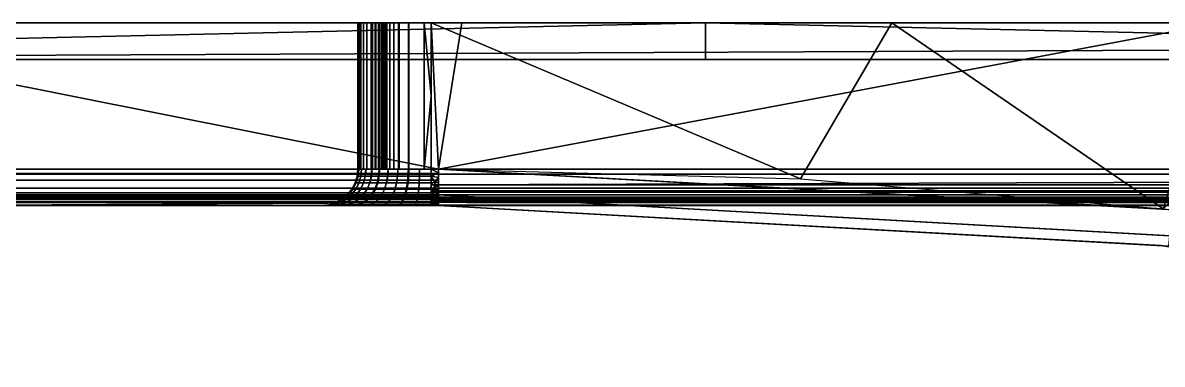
# Model space of a CAD drawing. Extents: x -114 to 116, y -24 to 0.
# Drawn here: x -98.51 to -82.93, y -4.67 to 0 of the extents above; entities that cross this region are included whole.
import ezdxf

# ---------------------------------------------------------------- set-up
doc = ezdxf.new("R2010")
doc.units = 0
doc.header["$MEASUREMENT"] = 0
doc.layers.add('IGES LEVEL 0', color=253, linetype='CONTINUOUS')

msp = doc.modelspace()

# ---------------------------------------------------------------- linework, layer by layer
at = {"layer": 'IGES LEVEL 0'}
for points in [[(-111.348, -0.5, -11.19), (-111.348, -0.5, -11.19), (-111.436, 0, -11.278), (-89.178, 0, -11.278)], [(-89.178, 0, -11.278), (-89.178, 0, -11.278), (-89.178, -0.5, -11.19), (-111.348, -0.5, -11.19)], [(-102.869, 0, -13.278), (-102.869, 0, -13.278), (-92.828, -2, -13.278), (-103.028, -2, -13.278)], [(-92.828, -2, -13.278), (-92.828, -2, -13.278), (-102.869, 0, -13.278), (-92.51, 0, -13.278)], [(-100.28, 0, -13.278), (-100.28, 0, -13.278), (-89.178, 0, -11.278), (-100.307, 0, -11.278)], [(-89.178, 0, -11.278), (-89.178, 0, -11.278), (-100.28, 0, -13.278), (-87.331, 0, -13.278)], [(-82.151, 0, -13.278), (-82.151, 0, -13.278), (-82.922, -2.544, -13.278), (-92.828, -2, -13.278)], [(-92.828, -2, -13.278), (-92.828, -2, -13.278), (-92.51, 0, -13.278), (-82.151, 0, -13.278)], [(-87.331, 0, -13.278), (-87.331, 0, -13.278), (-78.05, 0, -11.278), (-89.178, 0, -11.278)], [(-89.178, 0, -11.278), (-89.178, 0, -11.278), (-67.009, -0.5, -11.19), (-89.178, -0.5, -11.19)], [(-89.178, 0, -11.278), (-89.178, 0, -11.278), (-66.921, 0, -11.278), (-67.009, -0.5, -11.19)], [(-113.928, 0, 14.022), (-113.928, 0, 14.022), (-111.436, 0, 12.722), (-98.2, 0, 12.722)], [(-98.2, 0, 12.722), (-98.2, 0, 12.722), (-100.528, 0, 14.722), (-113.928, 0, 14.022)], [(-113.228, -2, 14.722), (-113.228, 0, 14.722), (115.372, 0, 14.722), (115.372, -2, 14.722)], [(-111.436, 0, 4.222), (-111.436, 0, 4.222), (-93.928, 0, 0.847), (-92.928, 0, 1.847)], [(-111.436, 0, 4.222), (-111.436, 0, 4.222), (-93.928, 0, 0.597), (-93.928, 0, 0.847)], [(-111.436, 0, -2.778), (-111.436, 0, -2.778), (-92.928, 0, -0.403), (-93.928, 0, 0.597)], [(-92.928, 0, -0.403), (-92.928, 0, -0.403), (-111.436, 0, -2.778), (-100.307, 0, -2.778)], [(-92.928, 0, 1.847), (-92.928, 0, 1.847), (-98.2, 0, 4.222), (-111.436, 0, 4.222)], [(-111.436, 0, -2.778), (-111.436, 0, -2.778), (-93.928, 0, 0.597), (-111.436, 0, 4.222)], [(-111.348, -0.5, -2.866), (-111.348, -0.5, -2.866), (-89.178, 0, -2.778), (-111.436, 0, -2.778)], [(-111.348, -0.5, 4.31), (-111.348, -0.5, 4.31), (-111.436, 0, 4.222), (1.072, 0, 4.222)], [(-111.348, -0.5, 12.634), (-111.348, -0.5, 12.634), (1.072, 0, 12.722), (-111.436, 0, 12.722)], [(-89.178, 0, -2.778), (-89.178, 0, -2.778), (-111.348, -0.5, -2.866), (-89.178, -0.5, -2.866)], [(1.072, 0, 4.222), (1.072, 0, 4.222), (1.072, -0.5, 4.31), (-111.348, -0.5, 4.31)], [(1.072, 0, 12.722), (1.072, 0, 12.722), (-111.348, -0.5, 12.634), (1.072, -0.5, 12.634)], [(-98.2, 0, 12.722), (-98.2, 0, 12.722), (-87.828, 0, 14.722), (-100.528, 0, 14.722)], [(-92.928, 0, -0.403), (-92.928, 0, -0.403), (-100.307, 0, -2.778), (-89.178, 0, -2.778)], [(-87.828, 0, 14.722), (-87.828, 0, 14.722), (-98.2, 0, 12.722), (-84.964, 0, 12.722)], [(-92.928, 0, 1.847), (-92.928, 0, 1.847), (-84.964, 0, 4.222), (-98.2, 0, 4.222)], [(-93.928, 0, 0.597), (-93.928, -2, 0.597), (-93.927, -2, 0.549), (-93.927, 0, 0.549)], [(-93.926, 0, 0.908), (-93.926, -2, 0.908), (-93.928, -2, 0.847), (-93.928, 0, 0.847)], [(-93.928, 0, 0.847), (-93.928, -2, 0.847), (-93.928, -2, 0.597), (-93.928, 0, 0.597)], [(-93.927, 0, 0.549), (-93.927, -2, 0.549), (-93.923, -2, 0.494), (-93.923, 0, 0.494)], [(-93.922, 0, 0.962), (-93.922, -2, 0.962), (-93.926, -2, 0.908), (-93.926, 0, 0.908)], [(-93.923, 0, 0.494), (-93.923, -2, 0.494), (-93.914, -2, 0.429), (-93.914, 0, 0.429)], [(-93.911, 0, 1.032), (-93.911, -2, 1.032), (-93.922, -2, 0.962), (-93.922, 0, 0.962)], [(-93.914, 0, 0.429), (-93.914, -2, 0.429), (-93.897, -2, 0.349), (-93.897, 0, 0.349)], [(-93.89, 0, 1.121), (-93.89, -2, 1.121), (-93.911, -2, 1.032), (-93.911, 0, 1.032)], [(-93.897, 0, 0.349), (-93.897, -2, 0.349), (-93.851, -2, 0.212), (-93.851, 0, 0.212)], [(-93.809, 0, 1.32), (-93.809, -2, 1.32), (-93.89, -2, 1.121), (-93.89, 0, 1.121)], [(-93.851, 0, 0.212), (-93.851, -2, 0.212), (-93.747, -2, 0.022), (-93.747, 0, 0.022)], [(-93.729, 0, 1.446), (-93.729, -2, 1.446), (-93.809, -2, 1.32), (-93.809, 0, 1.32)], [(-93.747, 0, 0.022), (-93.747, -2, 0.022), (-93.693, -2, -0.048), (-93.693, 0, -0.048)], [(-93.684, 0, 1.502), (-93.684, -2, 1.502), (-93.729, -2, 1.446), (-93.729, 0, 1.446)], [(-93.693, 0, -0.048), (-93.693, -2, -0.048), (-93.649, -2, -0.097), (-93.649, 0, -0.097)], [(-93.639, 0, 1.55), (-93.639, -2, 1.55), (-93.684, -2, 1.502), (-93.684, 0, 1.502)], [(-93.649, 0, -0.097), (-93.649, -2, -0.097), (-93.612, -2, -0.134), (-93.612, 0, -0.134)], [(-93.603, 0, 1.585), (-93.603, -2, 1.585), (-93.639, -2, 1.55), (-93.639, 0, 1.55)], [(-93.612, 0, -0.134), (-93.612, -2, -0.134), (-93.579, -2, -0.163), (-93.579, 0, -0.163)], [(-93.571, 0, 1.613), (-93.571, -2, 1.613), (-93.603, -2, 1.585), (-93.603, 0, 1.585)], [(-93.579, 0, -0.163), (-93.579, -2, -0.163), (-93.563, -2, -0.176), (-93.563, 0, -0.176)], [(-93.563, 0, 1.62), (-93.563, -2, 1.62), (-93.571, -2, 1.613), (-93.571, 0, 1.613)], [(-93.563, 0, -0.176), (-93.563, -2, -0.176), (-93.535, -2, -0.198), (-93.535, 0, -0.198)], [(-93.536, 0, 1.641), (-93.536, -2, 1.641), (-93.563, -2, 1.62), (-93.563, 0, 1.62)], [(-93.491, 0, 1.673), (-93.491, -2, 1.673), (-93.536, -2, 1.641), (-93.536, 0, 1.641)], [(-93.535, 0, -0.198), (-93.535, -2, -0.198), (-93.493, -2, -0.229), (-93.493, 0, -0.229)], [(-93.493, 0, -0.229), (-93.493, -2, -0.229), (-93.44, -2, -0.262), (-93.44, 0, -0.262)], [(-93.438, 0, 1.707), (-93.438, -2, 1.707), (-93.491, -2, 1.673), (-93.491, 0, 1.673)], [(-93.44, 0, -0.262), (-93.44, -2, -0.262), (-93.372, -2, -0.3), (-93.372, 0, -0.3)], [(-93.367, 0, 1.745), (-93.367, -2, 1.745), (-93.438, -2, 1.707), (-93.438, 0, 1.707)], [(-93.372, 0, -0.3), (-93.372, -2, -0.3), (-93.233, -2, -0.356), (-93.233, 0, -0.356)], [(-93.236, 0, 1.798), (-93.236, -2, 1.798), (-93.367, -2, 1.745), (-93.367, 0, 1.745)], [(-93.023, 0, 1.842), (-93.023, -2, 1.842), (-93.236, -2, 1.798), (-93.236, 0, 1.798)], [(-93.233, 0, -0.356), (-93.233, -2, -0.356), (-93.022, -2, -0.399), (-93.022, 0, -0.399)], [(-93.023, 0, 1.842), (-93.023, 0, 1.842), (-92.928, 0, 1.847), (-92.928, -1, 1.847)], [(-92.928, -1, 1.847), (-92.928, -1, 1.847), (-93.023, -2, 1.842), (-93.023, 0, 1.842)], [(-93.022, 0, -0.399), (-93.022, 0, -0.399), (-92.928, -1, -0.403), (-92.928, 0, -0.403)], [(-92.928, -1, -0.403), (-92.928, -1, -0.403), (-93.022, 0, -0.399), (-93.022, -2, -0.399)], [(-84.964, 0, 4.222), (-84.964, 0, 4.222), (-92.928, 0, 1.847), (-80.395, 0, 1.847)], [(-89.178, 0, -2.778), (-89.178, 0, -2.778), (-82.43, 0, -0.403), (-92.928, 0, -0.403)], [(-92.828, -2, -0.403), (-92.828, -2, -0.403), (-92.928, 0, -0.403), (-92.928, -2, -0.403)], [(-87.879, -2.135, -0.403), (-87.879, -2.135, -0.403), (-86.629, 0, -0.403), (-92.928, 0, -0.403)], [(-92.928, 0, -0.403), (-92.928, 0, -0.403), (-92.828, -2, -0.403), (-87.879, -2.135, -0.403)], [(-92.928, 0, 1.847), (95.072, 0, 1.847), (95.072, -2, 1.847), (-92.928, -2, 1.847)], [(-82.43, 0, -0.403), (-82.43, 0, -0.403), (-89.178, 0, -2.778), (-78.05, 0, -2.778)], [(-67.009, -0.5, -2.866), (-67.009, -0.5, -2.866), (-66.921, 0, -2.778), (-89.178, 0, -2.778)], [(-89.178, 0, -2.778), (-89.178, 0, -2.778), (-89.178, -0.5, -2.866), (-67.009, -0.5, -2.866)], [(-86.629, 0, -0.403), (-86.629, 0, -0.403), (-87.879, -2.135, -0.403), (-82.922, -2.544, -0.403)], [(-84.964, 0, 12.722), (-84.964, 0, 12.722), (-75.128, 0, 14.722), (-87.828, 0, 14.722)], [(-78.05, 0, -11.278), (-78.05, 0, -11.278), (-87.331, 0, -13.278), (-74.382, 0, -13.278)], [(-82.922, -2.544, -0.403), (-82.922, -2.544, -0.403), (-80.33, 0, -0.403), (-86.629, 0, -0.403)], [(-75.128, 0, 14.722), (-75.128, 0, 14.722), (-84.964, 0, 12.722), (-71.727, 0, 12.722)], [(-80.395, 0, 1.847), (-80.395, 0, 1.847), (-71.727, 0, 4.222), (-84.964, 0, 4.222)], [(-73.875, -0.5, 12.634), (-73.875, -0.5, 12.634), (-111.84, -0.5, 12.141), (-111.697, -0.5, 12.49)], [(-55.384, -0.5, 8.472), (-55.384, -0.5, 8.472), (-111.84, -0.5, 4.802), (-111.84, -0.5, 12.141)], [(-73.875, -0.5, 4.31), (-73.875, -0.5, 4.31), (-111.697, -0.5, 4.453), (-111.84, -0.5, 4.802)], [(-111.84, -0.5, 12.141), (-111.84, -0.5, 12.141), (-55.384, -0.5, 10.553), (-55.384, -0.5, 8.472)], [(-111.84, -0.5, 4.802), (-111.84, -0.5, 4.802), (-55.384, -0.5, 8.472), (-55.384, -0.5, 6.391)], [(-111.84, -0.5, 12.141), (-111.84, -0.5, 12.141), (-73.875, -0.5, 12.634), (-55.384, -0.5, 10.553)], [(-55.384, -0.5, 6.391), (-55.384, -0.5, 6.391), (-73.875, -0.5, 4.31), (-111.84, -0.5, 4.802)], [(-111.697, -0.5, 12.49), (-111.697, -0.5, 12.49), (-111.348, -0.5, 12.634), (-73.875, -0.5, 12.634)], [(-73.875, -0.5, 4.31), (-73.875, -0.5, 4.31), (-111.348, -0.5, 4.31), (-111.697, -0.5, 4.453)], [(-100.509, -0.5, -4.947), (-100.509, -0.5, -4.947), (-96.568, -0.5, -2.866), (-103.958, -0.5, -2.866)], [(-100.509, -0.5, -9.109), (-100.509, -0.5, -9.109), (-103.958, -0.5, -11.19), (-96.568, -0.5, -11.19)], [(-89.178, -0.5, -4.947), (-100.509, -0.5, -4.947), (-100.509, -0.5, -7.028), (-89.178, -0.5, -7.028)], [(-89.178, -0.5, -7.028), (-100.509, -0.5, -7.028), (-100.509, -0.5, -9.109), (-89.178, -0.5, -9.109)], [(-96.568, -0.5, -2.866), (-96.568, -0.5, -2.866), (-100.509, -0.5, -4.947), (-89.178, -0.5, -4.947)], [(-96.568, -0.5, -11.19), (-96.568, -0.5, -11.19), (-89.178, -0.5, -9.109), (-100.509, -0.5, -9.109)], [(-89.178, -0.5, -4.947), (-89.178, -0.5, -4.947), (-89.178, -0.5, -2.866), (-96.568, -0.5, -2.866)], [(-89.178, -0.5, -9.109), (-89.178, -0.5, -9.109), (-96.568, -0.5, -11.19), (-89.178, -0.5, -11.19)], [(-77.847, -0.5, -4.947), (-89.178, -0.5, -4.947), (-89.178, -0.5, -7.028), (-77.847, -0.5, -7.028)], [(-77.847, -0.5, -7.028), (-89.178, -0.5, -7.028), (-89.178, -0.5, -9.109), (-77.847, -0.5, -9.109)], [(-89.178, -0.5, -4.947), (-89.178, -0.5, -4.947), (-81.789, -0.5, -2.866), (-89.178, -0.5, -2.866)], [(-89.178, -0.5, -9.109), (-89.178, -0.5, -9.109), (-89.178, -0.5, -11.19), (-81.789, -0.5, -11.19)], [(-81.789, -0.5, -2.866), (-81.789, -0.5, -2.866), (-89.178, -0.5, -4.947), (-77.847, -0.5, -4.947)], [(-81.789, -0.5, -11.19), (-81.789, -0.5, -11.19), (-77.847, -0.5, -9.109), (-89.178, -0.5, -9.109)], [(-93.023, -2, 1.842), (-93.023, -2, 1.842), (-92.928, -1, 1.847), (-92.928, -2, 1.847)], [(-93.022, -2, -0.399), (-93.022, -2, -0.399), (-92.928, -2, -0.403), (-92.928, -1, -0.403)], [(-113.228, -2, 14.722), (115.372, -2, 14.722), (115.372, -2.071, 14.717), (-113.228, -2.071, 14.717)], [(-92.828, -2, -13.278), (-103.028, -2, -13.278), (-103.028, -2.061, -13.275), (-92.828, -2.061, -13.275)], [(-93.926, -2.1, 0.438), (-93.916, -2, 0.44), (-93.928, -2, 0.597), (-93.938, -2.1, 0.597)], [(-93.938, -2.1, 0.847), (-93.928, -2, 0.847), (-93.916, -2, 1.003), (-93.926, -2.1, 1.005)], [(-93.934, -2.073, 0.847), (-93.934, -2.073, 0.847), (-93.928, -2, 0.847), (-93.928, -2, 0.597)], [(-93.934, -2.073, 0.847), (-93.934, -2.073, 0.847), (-93.928, -2, 0.597), (-93.934, -2.073, 0.597)], [(-93.888, -2.1, 0.28), (-93.878, -2, 0.283), (-93.916, -2, 0.44), (-93.926, -2.1, 0.438)], [(-93.926, -2.1, 1.005), (-93.916, -2, 1.003), (-93.881, -2, 1.151), (-93.89, -2.1, 1.155)], [(-93.89, -2.1, 1.155), (-93.881, -2, 1.151), (-93.818, -2, 1.302), (-93.828, -2.1, 1.307)], [(-93.828, -2.1, 0.138), (-93.819, -2, 0.143), (-93.878, -2, 0.283), (-93.888, -2.1, 0.28)], [(-93.745, -2.1, 0.002), (-93.737, -2, 0.008), (-93.819, -2, 0.143), (-93.828, -2.1, 0.138)], [(-93.828, -2.1, 1.307), (-93.818, -2, 1.302), (-93.737, -2, 1.434), (-93.746, -2.1, 1.44)], [(-93.746, -2.1, 1.44), (-93.737, -2, 1.434), (-93.639, -2, 1.55), (-93.646, -2.1, 1.557)], [(-93.639, -2.1, -0.121), (-93.632, -2, -0.114), (-93.737, -2, 0.008), (-93.745, -2.1, 0.002)], [(-93.646, -2.1, 1.557), (-93.639, -2, 1.55), (-93.517, -2, 1.655), (-93.523, -2.1, 1.663)], [(-93.522, -2.1, -0.221), (-93.516, -2, -0.212), (-93.632, -2, -0.114), (-93.639, -2.1, -0.121)], [(-93.523, -2.1, 1.663), (-93.517, -2, 1.655), (-93.382, -2, 1.738), (-93.387, -2.1, 1.747)], [(-93.389, -2.1, -0.303), (-93.384, -2, -0.293), (-93.516, -2, -0.212), (-93.522, -2.1, -0.221)], [(-93.236, -2.1, -0.365), (-93.233, -2, -0.356), (-93.384, -2, -0.293), (-93.389, -2.1, -0.303)], [(-93.387, -2.1, 1.747), (-93.382, -2, 1.738), (-93.242, -2, 1.796), (-93.245, -2.1, 1.806)], [(-93.245, -2.1, 1.806), (-93.242, -2, 1.796), (-93.085, -2, 1.834), (-93.087, -2.1, 1.844)], [(-93.086, -2.1, -0.401), (-93.085, -2, -0.391), (-93.233, -2, -0.356), (-93.236, -2.1, -0.365)], [(-93.087, -2.1, 1.844), (-93.085, -2, 1.834), (-92.928, -2, 1.847), (-92.928, -2.1, 1.857)], [(-92.928, -2.1, -0.413), (-92.928, -2, -0.403), (-93.085, -2, -0.391), (-93.086, -2.1, -0.401)], [(-92.828, -2.054, -0.406), (-92.828, -2.054, -0.406), (-92.928, -2, -0.403), (-92.828, -2, -0.403)], [(-92.828, -2.054, -0.406), (-92.828, -2.054, -0.406), (-92.928, -2.098, -0.413), (-92.928, -2, -0.403)], [(-92.928, -2.216, 1.896), (-92.928, -2.216, 1.896), (-30.262, -2, 1.847), (-92.928, -2, 1.847)], [(-30.262, -2, 1.847), (-30.262, -2, 1.847), (-92.928, -2.216, 1.896), (1.072, -2.216, 1.896)], [(-82.777, -2.56, -13.278), (-82.817, -2.913, -13.13), (-92.828, -2.355, -13.13), (-92.828, -2, -13.278)], [(-92.828, -2, -0.403), (-92.828, -2.355, -0.552), (-82.829, -2.912, -0.552), (-82.79, -2.558, -0.403)], [(-113.228, -2.071, 14.717), (115.372, -2.071, 14.717), (115.372, -2.263, 14.647), (-113.228, -2.263, 14.647)], [(-92.828, -2.061, -13.275), (-103.028, -2.061, -13.275), (-103.028, -2.153, -13.254), (-92.828, -2.153, -13.254)], [(-92.828, -2.153, -13.254), (-103.028, -2.153, -13.254), (-103.028, -2.326, -13.157), (-92.828, -2.326, -13.157)], [(-93.972, -2.205, 0.597), (-93.972, -2.205, 0.847), (-93.952, -2.151, 0.847), (-93.952, -2.151, 0.597)], [(-93.953, -2.189, 0.434), (-93.926, -2.1, 0.438), (-93.938, -2.1, 0.597), (-93.965, -2.189, 0.597)], [(-93.965, -2.189, 0.847), (-93.938, -2.1, 0.847), (-93.926, -2.1, 1.005), (-93.953, -2.189, 1.009)], [(-93.913, -2.189, 0.272), (-93.888, -2.1, 0.28), (-93.926, -2.1, 0.438), (-93.953, -2.189, 0.434)], [(-93.953, -2.189, 1.009), (-93.926, -2.1, 1.005), (-93.89, -2.1, 1.155), (-93.916, -2.189, 1.163)], [(-93.952, -2.151, 0.597), (-93.952, -2.151, 0.847), (-93.934, -2.073, 0.847), (-93.934, -2.073, 0.597)], [(-93.916, -2.189, 1.163), (-93.89, -2.1, 1.155), (-93.828, -2.1, 1.307), (-93.851, -2.189, 1.319)], [(-93.852, -2.189, 0.126), (-93.828, -2.1, 0.138), (-93.888, -2.1, 0.28), (-93.913, -2.189, 0.272)], [(-93.767, -2.189, -0.014), (-93.745, -2.1, 0.002), (-93.828, -2.1, 0.138), (-93.852, -2.189, 0.126)], [(-93.851, -2.189, 1.319), (-93.828, -2.1, 1.307), (-93.746, -2.1, 1.44), (-93.767, -2.189, 1.456)], [(-93.658, -2.189, -0.14), (-93.639, -2.1, -0.121), (-93.745, -2.1, 0.002), (-93.767, -2.189, -0.014)], [(-93.767, -2.189, 1.456), (-93.746, -2.1, 1.44), (-93.646, -2.1, 1.557), (-93.665, -2.189, 1.576)], [(-93.665, -2.189, 1.576), (-93.646, -2.1, 1.557), (-93.523, -2.1, 1.663), (-93.539, -2.189, 1.685)], [(-93.538, -2.189, -0.242), (-93.522, -2.1, -0.221), (-93.639, -2.1, -0.121), (-93.658, -2.189, -0.14)], [(-93.539, -2.189, 1.685), (-93.523, -2.1, 1.663), (-93.387, -2.1, 1.747), (-93.399, -2.189, 1.771)], [(-93.401, -2.189, -0.326), (-93.389, -2.1, -0.303), (-93.522, -2.1, -0.221), (-93.538, -2.189, -0.242)], [(-93.244, -2.189, -0.391), (-93.236, -2.1, -0.365), (-93.389, -2.1, -0.303), (-93.401, -2.189, -0.326)], [(-93.399, -2.189, 1.771), (-93.387, -2.1, 1.747), (-93.245, -2.1, 1.806), (-93.253, -2.189, 1.832)], [(-93.253, -2.189, 1.832), (-93.245, -2.1, 1.806), (-93.087, -2.1, 1.844), (-93.091, -2.189, 1.871)], [(-93.091, -2.189, -0.428), (-93.086, -2.1, -0.401), (-93.236, -2.1, -0.365), (-93.244, -2.189, -0.391)], [(-92.928, -2.189, -0.44), (-92.928, -2.1, -0.413), (-93.086, -2.1, -0.401), (-93.091, -2.189, -0.428)], [(-93.091, -2.189, 1.871), (-93.087, -2.1, 1.844), (-92.928, -2.1, 1.857), (-92.928, -2.189, 1.884)], [(-92.928, -2.098, -0.413), (-92.928, -2.098, -0.413), (-92.828, -2.054, -0.406), (-92.828, -2.114, -0.416)], [(-92.878, -2.185, -0.439), (-92.878, -2.185, -0.439), (-92.928, -2.191, -0.441), (-92.928, -2.098, -0.413)], [(-92.828, -2.114, -0.416), (-92.828, -2.114, -0.416), (-92.878, -2.185, -0.439), (-92.928, -2.098, -0.413)], [(-92.878, -2.185, -0.439), (-92.878, -2.185, -0.439), (-92.828, -2.114, -0.416), (-92.828, -2.185, -0.439)], [(-113.228, -2.263, 14.647), (115.372, -2.263, 14.647), (115.372, -2.352, 14.576), (-113.228, -2.352, 14.576)], [(-92.828, -2.326, -13.157), (-103.028, -2.326, -13.157), (-103.028, -2.374, -13.11), (-92.828, -2.374, -13.11)], [(-94.059, -2.352, 0.417), (-93.997, -2.275, 0.427), (-94.011, -2.275, 0.597), (-94.073, -2.352, 0.597)], [(-94.073, -2.352, 0.847), (-94.011, -2.275, 0.847), (-93.997, -2.275, 1.016), (-94.059, -2.352, 1.026)], [(-94.067, -2.346, 0.597), (-94.067, -2.346, 0.847), (-94.042, -2.317, 0.847), (-94.042, -2.317, 0.597)], [(-94.015, -2.352, 0.238), (-93.956, -2.275, 0.258), (-93.997, -2.275, 0.427), (-94.059, -2.352, 0.417)], [(-94.059, -2.352, 1.026), (-93.997, -2.275, 1.016), (-93.959, -2.275, 1.177), (-94.019, -2.352, 1.196)], [(-94.042, -2.317, 0.597), (-94.042, -2.317, 0.847), (-94.025, -2.296, 0.847), (-94.025, -2.296, 0.597)], [(-94.025, -2.296, 0.597), (-94.025, -2.296, 0.847), (-94.009, -2.273, 0.847), (-94.009, -2.273, 0.597)], [(-94.019, -2.352, 1.196), (-93.959, -2.275, 1.177), (-93.892, -2.275, 1.34), (-93.947, -2.352, 1.368)], [(-93.948, -2.352, 0.077), (-93.893, -2.275, 0.105), (-93.956, -2.275, 0.258), (-94.015, -2.352, 0.238)], [(-93.997, -2.275, 0.427), (-93.953, -2.189, 0.434), (-93.965, -2.189, 0.597), (-94.011, -2.275, 0.597)], [(-94.011, -2.275, 0.847), (-93.965, -2.189, 0.847), (-93.953, -2.189, 1.009), (-93.997, -2.275, 1.016)], [(-94.009, -2.273, 0.597), (-94.009, -2.273, 0.847), (-93.991, -2.243, 0.847), (-93.991, -2.243, 0.597)], [(-93.956, -2.275, 0.258), (-93.913, -2.189, 0.272), (-93.953, -2.189, 0.434), (-93.997, -2.275, 0.427)], [(-93.997, -2.275, 1.016), (-93.953, -2.189, 1.009), (-93.916, -2.189, 1.163), (-93.959, -2.275, 1.177)], [(-93.991, -2.243, 0.597), (-93.991, -2.243, 0.847), (-93.972, -2.205, 0.847), (-93.972, -2.205, 0.597)], [(-93.959, -2.275, 1.177), (-93.916, -2.189, 1.163), (-93.851, -2.189, 1.319), (-93.892, -2.275, 1.34)], [(-93.893, -2.275, 0.105), (-93.852, -2.189, 0.126), (-93.913, -2.189, 0.272), (-93.956, -2.275, 0.258)], [(-93.854, -2.352, -0.077), (-93.803, -2.275, -0.041), (-93.893, -2.275, 0.105), (-93.948, -2.352, 0.077)], [(-93.947, -2.352, 1.368), (-93.892, -2.275, 1.34), (-93.804, -2.275, 1.483), (-93.855, -2.352, 1.519)], [(-93.803, -2.275, -0.041), (-93.767, -2.189, -0.014), (-93.852, -2.189, 0.126), (-93.893, -2.275, 0.105)], [(-93.892, -2.275, 1.34), (-93.851, -2.189, 1.319), (-93.767, -2.189, 1.456), (-93.804, -2.275, 1.483)], [(-93.855, -2.352, 1.519), (-93.804, -2.275, 1.483), (-93.698, -2.275, 1.608), (-93.742, -2.352, 1.652)], [(-93.734, -2.352, -0.217), (-93.69, -2.275, -0.173), (-93.803, -2.275, -0.041), (-93.854, -2.352, -0.077)], [(-93.804, -2.275, 1.483), (-93.767, -2.189, 1.456), (-93.665, -2.189, 1.576), (-93.698, -2.275, 1.608)], [(-93.69, -2.275, -0.173), (-93.658, -2.189, -0.14), (-93.767, -2.189, -0.014), (-93.803, -2.275, -0.041)], [(-93.742, -2.352, 1.652), (-93.698, -2.275, 1.608), (-93.566, -2.275, 1.722), (-93.602, -2.352, 1.772)], [(-93.601, -2.352, -0.33), (-93.564, -2.275, -0.279), (-93.69, -2.275, -0.173), (-93.734, -2.352, -0.217)], [(-93.698, -2.275, 1.608), (-93.665, -2.189, 1.576), (-93.539, -2.189, 1.685), (-93.566, -2.275, 1.722)], [(-93.564, -2.275, -0.279), (-93.538, -2.189, -0.242), (-93.658, -2.189, -0.14), (-93.69, -2.275, -0.173)], [(-93.602, -2.352, 1.772), (-93.566, -2.275, 1.722), (-93.42, -2.275, 1.811), (-93.448, -2.352, 1.867)], [(-93.45, -2.352, -0.422), (-93.422, -2.275, -0.367), (-93.564, -2.275, -0.279), (-93.601, -2.352, -0.33)], [(-93.566, -2.275, 1.722), (-93.539, -2.189, 1.685), (-93.399, -2.189, 1.771), (-93.42, -2.275, 1.811)], [(-93.422, -2.275, -0.367), (-93.401, -2.189, -0.326), (-93.538, -2.189, -0.242), (-93.564, -2.275, -0.279)], [(-93.277, -2.352, -0.494), (-93.258, -2.275, -0.434), (-93.422, -2.275, -0.367), (-93.45, -2.352, -0.422)], [(-93.448, -2.352, 1.867), (-93.42, -2.275, 1.811), (-93.267, -2.275, 1.875), (-93.287, -2.352, 1.934)], [(-93.258, -2.275, -0.434), (-93.244, -2.189, -0.391), (-93.401, -2.189, -0.326), (-93.422, -2.275, -0.367)], [(-93.42, -2.275, 1.811), (-93.399, -2.189, 1.771), (-93.253, -2.189, 1.832), (-93.267, -2.275, 1.875)], [(-93.287, -2.352, 1.934), (-93.267, -2.275, 1.875), (-93.098, -2.275, 1.916), (-93.108, -2.352, 1.977)], [(-93.107, -2.352, -0.534), (-93.098, -2.275, -0.472), (-93.258, -2.275, -0.434), (-93.277, -2.352, -0.494)], [(-93.267, -2.275, 1.875), (-93.253, -2.189, 1.832), (-93.091, -2.189, 1.871), (-93.098, -2.275, 1.916)], [(-93.098, -2.275, -0.472), (-93.091, -2.189, -0.428), (-93.244, -2.189, -0.391), (-93.258, -2.275, -0.434)], [(-93.108, -2.352, 1.977), (-93.098, -2.275, 1.916), (-92.928, -2.275, 1.929), (-92.928, -2.352, 1.991)], [(-92.928, -2.352, -0.548), (-92.928, -2.275, -0.486), (-93.098, -2.275, -0.472), (-93.107, -2.352, -0.534)], [(-92.928, -2.275, -0.486), (-92.928, -2.189, -0.44), (-93.091, -2.189, -0.428), (-93.098, -2.275, -0.472)], [(-93.098, -2.275, 1.916), (-93.091, -2.189, 1.871), (-92.928, -2.189, 1.884), (-92.928, -2.275, 1.929)], [(-92.928, -2.191, -0.441), (-92.928, -2.191, -0.441), (-92.878, -2.185, -0.439), (-92.878, -2.236, -0.463)], [(-92.878, -2.236, -0.463), (-92.878, -2.236, -0.463), (-92.928, -2.278, -0.488), (-92.928, -2.191, -0.441)], [(-92.928, -2.297, 1.944), (1.072, -2.297, 1.944), (1.072, -2.216, 1.896), (-92.928, -2.216, 1.896)], [(-92.928, -2.278, -0.488), (-92.928, -2.278, -0.488), (-92.878, -2.236, -0.463), (-92.878, -2.285, -0.492)], [(-92.878, -2.285, -0.492), (-92.878, -2.285, -0.492), (-92.928, -2.354, -0.55), (-92.928, -2.278, -0.488)], [(-92.878, -2.285, -0.492), (-92.878, -2.285, -0.492), (-92.928, -2.416, -0.626), (-92.928, -2.354, -0.55)], [(-92.828, -2.382, -0.581), (-92.828, -2.382, -0.581), (-92.928, -2.416, -0.626), (-92.878, -2.285, -0.492)], [(-92.928, -2.317, 1.96), (1.072, -2.317, 1.96), (1.072, -2.297, 1.944), (-92.928, -2.297, 1.944)], [(-92.928, -2.355, 1.994), (1.072, -2.355, 1.994), (1.072, -2.317, 1.96), (-92.928, -2.317, 1.96)], [(-92.828, -2.236, -0.463), (-92.878, -2.236, -0.463), (-92.878, -2.185, -0.439), (-92.828, -2.185, -0.439)], [(-92.828, -2.285, -0.492), (-92.878, -2.285, -0.492), (-92.878, -2.236, -0.463), (-92.828, -2.236, -0.463)], [(-92.878, -2.285, -0.492), (-92.878, -2.285, -0.492), (-92.828, -2.36, -0.556), (-92.828, -2.382, -0.581)], [(-92.878, -2.285, -0.492), (-92.878, -2.285, -0.492), (-92.828, -2.285, -0.492), (-92.828, -2.36, -0.556)], [(-113.228, -2.352, 14.576), (115.372, -2.352, 14.576), (115.372, -2.387, 14.539), (-113.228, -2.387, 14.539)], [(-113.228, -2.387, 14.539), (115.372, -2.387, 14.539), (115.372, -2.402, 14.519), (-113.228, -2.402, 14.519)], [(-113.228, -2.402, 14.519), (115.372, -2.402, 14.519), (115.372, -2.451, 14.437), (-113.228, -2.451, 14.437)], [(-113.228, -2.451, 14.437), (-113.228, -2.451, 14.437), (1.072, -2.5, 14.222), (-113.228, -2.5, 14.222)], [(1.072, -2.5, 14.222), (1.072, -2.5, 14.222), (-113.228, -2.451, 14.437), (115.372, -2.451, 14.437)], [(-92.828, -2.374, -13.11), (-103.028, -2.374, -13.11), (-103.028, -2.387, -13.096), (-92.828, -2.387, -13.096)], [(-92.828, -2.387, -13.096), (-103.028, -2.387, -13.096), (-103.028, -2.415, -13.058), (-92.828, -2.415, -13.058)], [(-92.828, -2.415, -13.058), (-103.028, -2.415, -13.058), (-103.028, -2.459, -12.977), (-92.828, -2.459, -12.977)], [(-99.628, -2.5, -12.778), (-99.628, -2.5, -12.778), (-92.828, -2.459, -12.977), (-103.028, -2.459, -12.977)], [(-92.828, -2.459, -12.977), (-92.828, -2.459, -12.977), (-99.628, -2.5, -12.778), (-92.828, -2.5, -12.778)], [(-94.41, -2.5, 0.362), (-94.313, -2.49, 0.377), (-94.33, -2.49, 0.597), (-94.428, -2.5, 0.597)], [(-94.428, -2.5, 0.847), (-94.33, -2.49, 0.847), (-94.313, -2.49, 1.066), (-94.41, -2.5, 1.081)], [(-94.353, -2.5, 0.127), (-94.259, -2.49, 0.158), (-94.313, -2.49, 0.377), (-94.41, -2.5, 0.362)], [(-94.41, -2.5, 1.081), (-94.313, -2.49, 1.066), (-94.263, -2.49, 1.274), (-94.357, -2.5, 1.304)], [(-94.363, -2.496, 0.597), (-94.363, -2.496, 0.847), (-94.328, -2.49, 0.847), (-94.328, -2.49, 0.597)], [(-94.357, -2.5, 1.304), (-94.263, -2.49, 1.274), (-94.176, -2.49, 1.485), (-94.264, -2.5, 1.53)], [(-94.265, -2.5, -0.084), (-94.177, -2.49, -0.04), (-94.259, -2.49, 0.158), (-94.353, -2.5, 0.127)], [(-94.313, -2.49, 0.377), (-94.218, -2.461, 0.392), (-94.234, -2.461, 0.597), (-94.33, -2.49, 0.597)], [(-94.33, -2.49, 0.847), (-94.234, -2.461, 0.847), (-94.218, -2.461, 1.051), (-94.313, -2.49, 1.066)], [(-94.328, -2.49, 0.597), (-94.328, -2.49, 0.847), (-94.284, -2.479, 0.847), (-94.284, -2.479, 0.597)], [(-94.259, -2.49, 0.158), (-94.169, -2.461, 0.187), (-94.218, -2.461, 0.392), (-94.313, -2.49, 0.377)], [(-94.313, -2.49, 1.066), (-94.218, -2.461, 1.051), (-94.172, -2.461, 1.245), (-94.263, -2.49, 1.274)], [(-94.284, -2.479, 0.597), (-94.284, -2.479, 0.847), (-94.228, -2.458, 0.847), (-94.228, -2.458, 0.597)], [(-94.141, -2.5, -0.286), (-94.061, -2.49, -0.229), (-94.177, -2.49, -0.04), (-94.265, -2.5, -0.084)], [(-94.264, -2.5, 1.53), (-94.176, -2.49, 1.485), (-94.062, -2.49, 1.67), (-94.142, -2.5, 1.728)], [(-94.263, -2.49, 1.274), (-94.172, -2.461, 1.245), (-94.091, -2.461, 1.442), (-94.176, -2.49, 1.485)], [(-94.177, -2.49, -0.04), (-94.092, -2.461, 0.004), (-94.169, -2.461, 0.187), (-94.259, -2.49, 0.158)], [(-94.218, -2.461, 0.392), (-94.133, -2.414, 0.406), (-94.148, -2.414, 0.597), (-94.234, -2.461, 0.597)], [(-94.234, -2.461, 0.847), (-94.148, -2.414, 0.847), (-94.133, -2.414, 1.037), (-94.218, -2.461, 1.051)], [(-94.228, -2.458, 0.597), (-94.228, -2.458, 0.847), (-94.159, -2.421, 0.847), (-94.159, -2.421, 0.597)], [(-94.169, -2.461, 0.187), (-94.086, -2.414, 0.215), (-94.133, -2.414, 0.406), (-94.218, -2.461, 0.392)], [(-94.218, -2.461, 1.051), (-94.133, -2.414, 1.037), (-94.09, -2.414, 1.218), (-94.172, -2.461, 1.245)], [(-94.061, -2.49, -0.229), (-93.984, -2.461, -0.172), (-94.092, -2.461, 0.004), (-94.177, -2.49, -0.04)], [(-94.176, -2.49, 1.485), (-94.091, -2.461, 1.442), (-93.985, -2.461, 1.614), (-94.062, -2.49, 1.67)], [(-94.172, -2.461, 1.245), (-94.09, -2.414, 1.218), (-94.014, -2.414, 1.402), (-94.091, -2.461, 1.442)], [(-94.092, -2.461, 0.004), (-94.015, -2.414, 0.043), (-94.086, -2.414, 0.215), (-94.169, -2.461, 0.187)], [(-94.159, -2.421, 0.597), (-94.159, -2.421, 0.847), (-94.102, -2.379, 0.847), (-94.102, -2.379, 0.597)], [(-94.133, -2.414, 0.406), (-94.059, -2.352, 0.417), (-94.073, -2.352, 0.597), (-94.148, -2.414, 0.597)], [(-94.148, -2.414, 0.847), (-94.073, -2.352, 0.847), (-94.059, -2.352, 1.026), (-94.133, -2.414, 1.037)], [(-94.142, -2.5, 1.728), (-94.062, -2.49, 1.67), (-93.925, -2.49, 1.833), (-93.994, -2.5, 1.902)], [(-93.984, -2.5, -0.469), (-93.914, -2.49, -0.399), (-94.061, -2.49, -0.229), (-94.141, -2.5, -0.286)], [(-94.086, -2.414, 0.215), (-94.015, -2.352, 0.238), (-94.059, -2.352, 0.417), (-94.133, -2.414, 0.406)], [(-94.133, -2.414, 1.037), (-94.059, -2.352, 1.026), (-94.019, -2.352, 1.196), (-94.09, -2.414, 1.218)], [(-94.102, -2.379, 0.597), (-94.102, -2.379, 0.847), (-94.067, -2.346, 0.847), (-94.067, -2.346, 0.597)], [(-93.984, -2.461, -0.172), (-93.914, -2.414, -0.121), (-94.015, -2.414, 0.043), (-94.092, -2.461, 0.004)], [(-94.091, -2.461, 1.442), (-94.014, -2.414, 1.402), (-93.915, -2.414, 1.563), (-93.985, -2.461, 1.614)], [(-94.09, -2.414, 1.218), (-94.019, -2.352, 1.196), (-93.947, -2.352, 1.368), (-94.014, -2.414, 1.402)], [(-94.015, -2.414, 0.043), (-93.948, -2.352, 0.077), (-94.015, -2.352, 0.238), (-94.086, -2.414, 0.215)], [(-94.062, -2.49, 1.67), (-93.985, -2.461, 1.614), (-93.857, -2.461, 1.765), (-93.925, -2.49, 1.833)], [(-93.914, -2.49, -0.399), (-93.847, -2.461, -0.332), (-93.984, -2.461, -0.172), (-94.061, -2.49, -0.229)], [(-93.914, -2.414, -0.121), (-93.854, -2.352, -0.077), (-93.948, -2.352, 0.077), (-94.015, -2.414, 0.043)], [(-94.014, -2.414, 1.402), (-93.947, -2.352, 1.368), (-93.855, -2.352, 1.519), (-93.915, -2.414, 1.563)], [(-93.994, -2.5, 1.902), (-93.925, -2.49, 1.833), (-93.754, -2.49, 1.98), (-93.811, -2.5, 2.059)], [(-93.985, -2.461, 1.614), (-93.915, -2.414, 1.563), (-93.795, -2.414, 1.705), (-93.857, -2.461, 1.765)], [(-93.847, -2.461, -0.332), (-93.786, -2.414, -0.27), (-93.914, -2.414, -0.121), (-93.984, -2.461, -0.172)], [(-93.81, -2.5, -0.617), (-93.752, -2.49, -0.537), (-93.914, -2.49, -0.399), (-93.984, -2.5, -0.469)], [(-93.925, -2.49, 1.833), (-93.857, -2.461, 1.765), (-93.697, -2.461, 1.902), (-93.754, -2.49, 1.98)], [(-93.915, -2.414, 1.563), (-93.855, -2.352, 1.519), (-93.742, -2.352, 1.652), (-93.795, -2.414, 1.705)], [(-93.786, -2.414, -0.27), (-93.734, -2.352, -0.217), (-93.854, -2.352, -0.077), (-93.914, -2.414, -0.121)], [(-93.752, -2.49, -0.537), (-93.696, -2.461, -0.46), (-93.847, -2.461, -0.332), (-93.914, -2.49, -0.399)], [(-93.857, -2.461, 1.765), (-93.795, -2.414, 1.705), (-93.646, -2.414, 1.832), (-93.697, -2.461, 1.902)], [(-93.696, -2.461, -0.46), (-93.645, -2.414, -0.39), (-93.786, -2.414, -0.27), (-93.847, -2.461, -0.332)], [(-93.811, -2.5, 2.059), (-93.754, -2.49, 1.98), (-93.565, -2.49, 2.096), (-93.609, -2.5, 2.183)], [(-93.612, -2.5, -0.739), (-93.567, -2.49, -0.651), (-93.752, -2.49, -0.537), (-93.81, -2.5, -0.617)], [(-93.795, -2.414, 1.705), (-93.742, -2.352, 1.652), (-93.602, -2.352, 1.772), (-93.646, -2.414, 1.832)], [(-93.645, -2.414, -0.39), (-93.601, -2.352, -0.33), (-93.734, -2.352, -0.217), (-93.786, -2.414, -0.27)], [(-93.754, -2.49, 1.98), (-93.697, -2.461, 1.902), (-93.521, -2.461, 2.01), (-93.565, -2.49, 2.096)], [(-93.567, -2.49, -0.651), (-93.524, -2.461, -0.566), (-93.696, -2.461, -0.46), (-93.752, -2.49, -0.537)], [(-93.697, -2.461, 1.902), (-93.646, -2.414, 1.832), (-93.482, -2.414, 1.933), (-93.521, -2.461, 2.01)], [(-93.524, -2.461, -0.566), (-93.484, -2.414, -0.489), (-93.645, -2.414, -0.39), (-93.696, -2.461, -0.46)], [(-93.646, -2.414, 1.832), (-93.602, -2.352, 1.772), (-93.448, -2.352, 1.867), (-93.482, -2.414, 1.933)], [(-93.484, -2.414, -0.489), (-93.45, -2.352, -0.422), (-93.601, -2.352, -0.33), (-93.645, -2.414, -0.39)], [(-93.385, -2.5, -0.832), (-93.356, -2.49, -0.738), (-93.567, -2.49, -0.651), (-93.612, -2.5, -0.739)], [(-93.609, -2.5, 2.183), (-93.565, -2.49, 2.096), (-93.367, -2.49, 2.178), (-93.398, -2.5, 2.271)], [(-93.356, -2.49, -0.738), (-93.326, -2.461, -0.647), (-93.524, -2.461, -0.566), (-93.567, -2.49, -0.651)], [(-93.565, -2.49, 2.096), (-93.521, -2.461, 2.01), (-93.338, -2.461, 2.087), (-93.367, -2.49, 2.178)], [(-93.326, -2.461, -0.647), (-93.3, -2.414, -0.565), (-93.484, -2.414, -0.489), (-93.524, -2.461, -0.566)], [(-93.521, -2.461, 2.01), (-93.482, -2.414, 1.933), (-93.31, -2.414, 2.005), (-93.338, -2.461, 2.087)], [(-93.3, -2.414, -0.565), (-93.277, -2.352, -0.494), (-93.45, -2.352, -0.422), (-93.484, -2.414, -0.489)], [(-93.482, -2.414, 1.933), (-93.448, -2.352, 1.867), (-93.287, -2.352, 1.934), (-93.31, -2.414, 2.005)], [(-93.398, -2.5, 2.271), (-93.367, -2.49, 2.178), (-93.148, -2.49, 2.231), (-93.163, -2.5, 2.328)], [(-93.163, -2.5, -0.885), (-93.148, -2.49, -0.788), (-93.356, -2.49, -0.738), (-93.385, -2.5, -0.832)], [(-93.367, -2.49, 2.178), (-93.338, -2.461, 2.087), (-93.133, -2.461, 2.137), (-93.148, -2.49, 2.231)], [(-93.148, -2.49, -0.788), (-93.133, -2.461, -0.693), (-93.326, -2.461, -0.647), (-93.356, -2.49, -0.738)], [(-93.338, -2.461, 2.087), (-93.31, -2.414, 2.005), (-93.119, -2.414, 2.051), (-93.133, -2.461, 2.137)], [(-93.133, -2.461, -0.693), (-93.119, -2.414, -0.608), (-93.3, -2.414, -0.565), (-93.326, -2.461, -0.647)], [(-93.31, -2.414, 2.005), (-93.287, -2.352, 1.934), (-93.108, -2.352, 1.977), (-93.119, -2.414, 2.051)], [(-93.119, -2.414, -0.608), (-93.107, -2.352, -0.534), (-93.277, -2.352, -0.494), (-93.3, -2.414, -0.565)], [(-92.928, -2.5, -0.903), (-92.928, -2.49, -0.805), (-93.148, -2.49, -0.788), (-93.163, -2.5, -0.885)], [(-93.163, -2.5, 2.328), (-93.148, -2.49, 2.231), (-92.928, -2.49, 2.248), (-92.928, -2.5, 2.347)], [(-92.928, -2.49, -0.805), (-92.928, -2.461, -0.709), (-93.133, -2.461, -0.693), (-93.148, -2.49, -0.788)], [(-93.148, -2.49, 2.231), (-93.133, -2.461, 2.137), (-92.928, -2.461, 2.153), (-92.928, -2.49, 2.248)], [(-92.928, -2.461, -0.709), (-92.928, -2.414, -0.623), (-93.119, -2.414, -0.608), (-93.133, -2.461, -0.693)], [(-93.133, -2.461, 2.137), (-93.119, -2.414, 2.051), (-92.928, -2.414, 2.066), (-92.928, -2.461, 2.153)], [(-92.928, -2.414, -0.623), (-92.928, -2.352, -0.548), (-93.107, -2.352, -0.534), (-93.119, -2.414, -0.608)], [(-93.119, -2.414, 2.051), (-93.108, -2.352, 1.977), (-92.928, -2.352, 1.991), (-92.928, -2.414, 2.066)], [(-92.928, -2.425, 2.084), (1.072, -2.425, 2.084), (1.072, -2.355, 1.994), (-92.928, -2.355, 1.994)], [(-92.928, -2.416, -0.626), (-92.928, -2.416, -0.626), (-92.828, -2.382, -0.581), (-92.828, -2.408, -0.614)], [(-92.928, -2.416, -0.626), (-92.928, -2.416, -0.626), (-92.828, -2.408, -0.614), (-92.828, -2.435, -0.656)], [(-92.878, -2.485, -0.783), (-92.878, -2.485, -0.783), (-92.928, -2.462, -0.712), (-92.928, -2.416, -0.626)], [(-92.928, -2.416, -0.626), (-92.928, -2.416, -0.626), (-92.828, -2.435, -0.656), (-92.828, -2.461, -0.71)], [(-92.828, -2.461, -0.71), (-92.828, -2.461, -0.71), (-92.878, -2.485, -0.783), (-92.928, -2.416, -0.626)], [(-92.928, -2.495, 2.276), (1.072, -2.495, 2.276), (1.072, -2.425, 2.084), (-92.928, -2.425, 2.084)], [(-92.878, -2.485, -0.783), (-92.878, -2.485, -0.783), (-92.928, -2.49, -0.806), (-92.928, -2.462, -0.712)], [(-92.928, -2.49, -0.806), (-92.928, -2.49, -0.806), (-92.878, -2.485, -0.783), (-92.878, -2.496, -0.843)], [(-92.878, -2.496, -0.843), (-92.878, -2.496, -0.843), (-92.928, -2.5, -0.903), (-92.928, -2.49, -0.806)], [(-92.878, -2.485, -0.783), (-92.878, -2.485, -0.783), (-92.828, -2.461, -0.71), (-92.828, -2.485, -0.783)], [(-92.828, -2.496, -0.843), (-92.878, -2.496, -0.843), (-92.878, -2.485, -0.783), (-92.828, -2.485, -0.783)], [(-82.817, -2.913, -13.13), (-82.833, -3.057, -12.778), (-92.828, -2.5, -12.778), (-92.828, -2.355, -13.13)], [(-92.828, -2.355, -0.552), (-92.828, -2.5, -0.903), (-82.845, -3.055, -0.903), (-82.829, -2.912, -0.552)], [(-113.428, -2.5, 0.722), (-113.428, -2.5, 0.722), (-94.428, -2.5, 0.847), (-92.928, -2.5, 2.347)], [(-113.428, -2.5, 0.722), (-113.428, -2.5, 0.722), (-94.428, -2.5, 0.597), (-94.428, -2.5, 0.847)], [(-113.428, -2.5, 0.722), (-113.428, -2.5, 0.722), (-92.928, -2.5, -0.903), (-94.428, -2.5, 0.597)], [(-113.428, -2.5, -12.578), (-113.428, -2.5, -12.578), (-113.228, -2.5, -12.778), (-92.828, -2.5, -12.778)], [(-92.928, -2.5, -0.903), (-92.928, -2.5, -0.903), (-113.428, -2.5, 0.722), (-113.428, -2.5, -12.578)], [(-84.803, -2.5, 7.472), (-84.803, -2.5, 7.472), (-113.428, -2.5, 14.022), (-113.428, -2.5, 0.722)], [(-92.447, -2.5, 14.222), (-92.447, -2.5, 14.222), (-113.228, -2.5, 14.222), (-113.428, -2.5, 14.022)], [(-113.428, -2.5, 14.022), (-113.428, -2.5, 14.022), (-84.803, -2.5, 7.472), (-84.803, -2.5, 10.847)], [(-113.428, -2.5, 0.722), (-113.428, -2.5, 0.722), (-84.803, -2.5, 4.097), (-84.803, -2.5, 7.472)], [(-113.428, -2.5, 0.722), (-113.428, -2.5, 0.722), (-92.928, -2.5, 2.347), (-84.803, -2.5, 4.097)], [(-113.428, -2.5, -12.578), (-113.428, -2.5, -12.578), (-92.828, -2.5, -12.778), (-92.928, -2.5, -0.903)], [(-84.803, -2.5, 10.847), (-84.803, -2.5, 10.847), (-92.447, -2.5, 14.222), (-113.428, -2.5, 14.022)], [(-94.428, -2.5, 0.597), (-94.428, -2.5, 0.847), (-94.398, -2.499, 0.847), (-94.398, -2.499, 0.597)], [(-94.398, -2.499, 0.597), (-94.398, -2.499, 0.847), (-94.363, -2.496, 0.847), (-94.363, -2.496, 0.597)], [(-92.928, -2.5, 2.347), (1.072, -2.5, 2.347), (1.072, -2.495, 2.276), (-92.928, -2.495, 2.276)], [(-92.878, -2.496, -0.843), (-92.878, -2.496, -0.843), (-92.828, -2.5, -0.903), (-92.928, -2.5, -0.903)], [(-84.803, -2.5, 4.097), (-84.803, -2.5, 4.097), (-92.928, -2.5, 2.347), (-72.039, -2.5, 2.347)], [(-92.828, -2.5, -12.778), (-92.828, -2.5, -12.778), (-92.828, -2.5, -0.903), (-92.928, -2.5, -0.903)], [(-92.878, -2.496, -0.843), (-92.878, -2.496, -0.843), (-92.828, -2.496, -0.843), (-92.828, -2.5, -0.903)], [(-82.947, -3.044, -0.903), (-82.947, -3.044, -0.903), (-92.828, -2.5, -12.778), (-82.947, -3.044, -12.778)], [(-82.947, -3.044, -0.903), (-82.947, -3.044, -0.903), (-92.828, -2.5, -0.903), (-92.828, -2.5, -12.778)], [(-84.803, -2.5, 10.847), (-84.803, -2.5, 10.847), (-71.665, -2.5, 14.222), (-92.447, -2.5, 14.222)], [(-56.178, -2.5, 10.847), (-84.803, -2.5, 10.847), (-84.803, -2.5, 7.472), (-56.178, -2.5, 7.472)], [(-56.178, -2.5, 7.472), (-84.803, -2.5, 7.472), (-84.803, -2.5, 4.097), (-56.178, -2.5, 4.097)], [(-71.665, -2.5, 14.222), (-71.665, -2.5, 14.222), (-84.803, -2.5, 10.847), (-56.178, -2.5, 10.847)], [(-72.039, -2.5, 2.347), (-72.039, -2.5, 2.347), (-56.178, -2.5, 4.097), (-84.803, -2.5, 4.097)], [(-73.185, -4.67, -0.903), (-73.185, -4.67, -0.903), (-82.947, -3.044, -12.778), (-73.185, -4.67, -12.778)], [(-82.947, -3.044, -12.778), (-82.947, -3.044, -12.778), (-73.185, -4.67, -0.903), (-82.947, -3.044, -0.903)]]:
    msp.add_3dface(points, dxfattribs=at)

doc.saveas('drawing.dxf')
